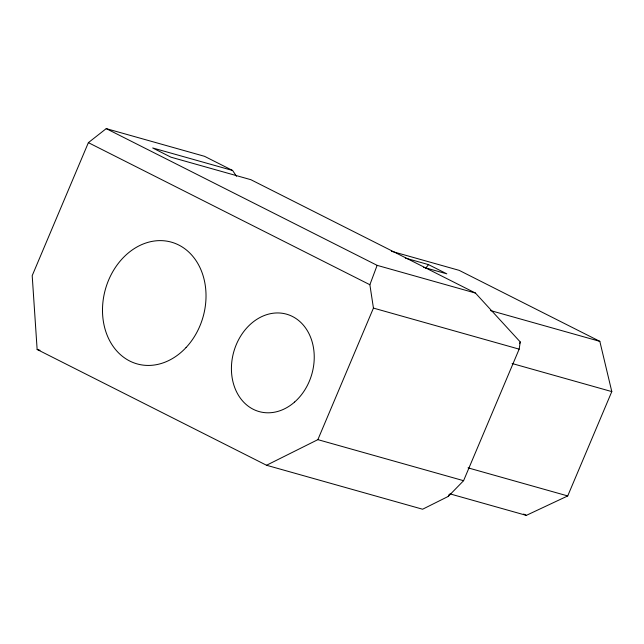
<?xml version="1.0" encoding="UTF-8"?>
<svg xmlns="http://www.w3.org/2000/svg" width="644" height="644" viewBox="0 0 644 644"><rect width="100%" height="100%" fill="white"/><g stroke="black" fill="none" stroke-linecap="round" stroke-linejoin="round"><path stroke-width="0.97" d="M232.597 170.475L204.534 156.315L106.236 128.623L88.381 142.646L32.2 275.648L37.135 349.475L266.536 465.258L422.601 509.227L448.264 496.411L463.583 480.69L519.153 349.145L520.255 341.964L475.425 293.044L250.838 179.684L170.934 157.176L152.692 147.967L232.597 170.475L236.501 176.279M266.536 465.258L317.87 439.643L373.44 308.09L369.873 284.728L377.126 265.352L106.236 128.623M448.264 496.411L449.053 494.56M519.539 343.671L520.255 341.964M449.85 493.835L526.317 515.377L567.726 495.936L611.8 391.6L599.83 341.352L459.14 270.343L391.383 251.257M425.41 268.516L428.55 264.628L446.791 273.837L423.567 267.292M405.326 258.083L428.55 264.628M377.126 265.352L475.425 293.044M490.446 310.545L599.83 341.352M373.44 308.09L519.153 349.145M512.101 363.514L611.8 391.6M468.027 467.85L567.726 495.936M37.135 349.475L40.041 350.288M317.87 439.643L463.583 480.69M88.381 142.646L369.873 284.728M523.636 514.025L526.317 515.377M186.06 347.543A63.241 50.747 -74.3 0 0 173.751 242.893A63.241 50.747 -74.3 0 0 102.984 318.651A63.241 50.747 -74.3 0 0 186.06 347.543M294.63 402.025A50.594 40.596 -74.3 0 0 292.44 316.47A50.594 40.596 -74.3 0 0 231.438 370.131A50.594 40.596 -74.3 0 0 294.63 402.025"/></g></svg>
